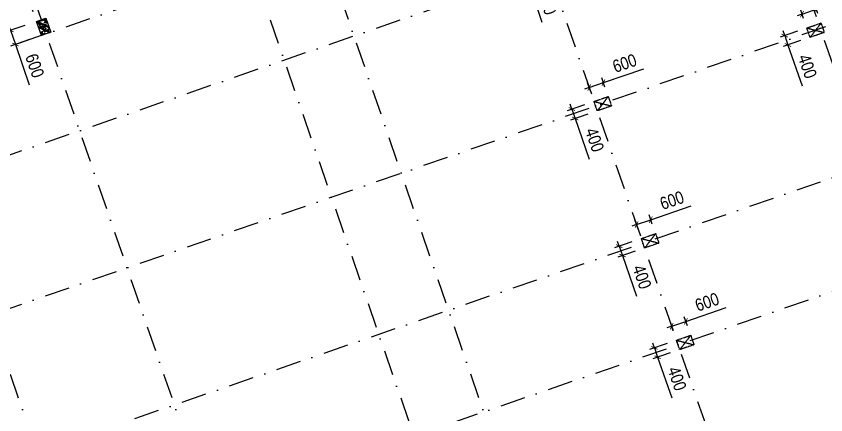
# Model space of a CAD drawing. Header units: millimetres. Extents: x 13965 to 1327256, y -72704 to 46237.
# Drawn here: x 1021536 to 1053904, y -26497 to -10560 of the extents above; entities that cross this region are included whole.
import ezdxf

# ---------------------------------------------------------------- set-up
doc = ezdxf.new("R2010")
doc.units = ezdxf.units.MM
doc.header["$MEASUREMENT"] = 0
for name, pattern in [('DASHDOT', [1, 0.5, -0.25, 0, -0.25]), ('DASHED', [4.5, 3, -1.5]), ('ST_MBDV Cot vach 220805$0$HIDDEN', [0.375, 0.25, -0.125])]:
    doc.linetypes.add(name, pattern=pattern)
for name, color, linetype in [('ccu11-Khuat', 9, 'DASHED'), ('KC2-DIM', 251, 'Continuous'), ('KT-Luoi truc South Tower', 8, 'DASHDOT'), ('ST_MBDV Cot vach 220805$0$AUDIT_I_220805193045-5', 6, 'Continuous')]:
    doc.layers.add(name, color=color, linetype=linetype)
doc.layers.add('KT-Kich thuoc', color=159, linetype='Continuous', lineweight=18)
doc.styles.add('Arial Narrow', font='ARIALN.TTF')
doc.dimstyles.new('ccu12-200', dxfattribs={"dimscale": 200, "dimtxt": 2.5, "dimasz": 1, "dimexe": 1, "dimexo": 2, "dimgap": 1, "dimtad": 1, "dimdec": 0, "dimdsep": 46, "dimtxsty": 'Arial Narrow', "dimblk": 'ARCHTICK', "dimcen": -1, "dimdle": 1, "dimclrd": 256, "dimclre": 256, "dimclrt": 3, "dimadec": 0, "dimazin": 2, "dimtfac": 0.1, "dimtdec": 0, "dimtmove": 0, "dimatfit": 1, "dimldrblk": 'ARCHTICK', "dimfxl": 1, "dimtvp": 0.833333, "dimtolj": 1, "dimtzin": 12, "dimarcsym": 0})

# ---------------------------------------------------------------- blocks, each defined once
blk = doc.blocks.new('Asix South Tower')
at = {"layer": 'KT-Luoi truc South Tower', "ltscale": 2000}
for p, q in [((-63417.9, 64041.1), (-47197, 17057.9)), ((-72397.8, 60940.8), (-54232.5, 8325.6)), ((-80172.4, 58256.6), (-62007.1, 5641.4)), ((-82960.9, 57293.9), (-64795.6, 4678.7)), ((-91137.3, 54471), (-72972, 1855.8)), ((-96619.8, 52578.2), (-78454.5, -37)), ((-37736.8, 39354.3), (-105450.5, 15976.2)), ((-63379.6, 34838.6), (-106788.6, 19851.7)), ((-37735.1, 33218.9), (-103274.2, 10591.7)), ((-47391.3, 23749.2), (-101381.4, 5109.2)), ((-45988, 19684.6), (-99978.1, 1044.6))]:
    blk.add_line(p, q, dxfattribs=at)
blk = doc.blocks.new('_ArchTick')
at = {"color": 0, "const_width": 0.15}
blk.add_lwpolyline([(-0.5, -0.5), (0.5, 0.5)], dxfattribs=at)
blk = doc.blocks.new('*D889')
at = {"layer": 'Defpoints', "color": 0, "transparency": 16777216}
for p in [(1022254, -10798), (1022450, -11365), (1021504, -11692)]:
    blk.add_point(p, dxfattribs=at)
at = {"layer": 'KC2-DIM', "lineweight": -2, "transparency": 16777216}
for p, q in [((1021876, -10929), (1021119, -11190)), ((1021308, -11125), (1021243, -10936)), ((1021308, -11125), (1021504, -11692)), ((1022071, -11496), (1021315, -11757)), ((1021504, -11692), (1022061, -13305))]:
    blk.add_line(p, q, dxfattribs=at)
at = {"layer": 'KC2-DIM', "lineweight": -2, "transparency": 16777216, "xscale": 200, "yscale": 200, "zscale": 200}
for p, rotation in [((1021308, -11125), 289.0471379539914), ((1021504, -11692), 109.0471379539914)]:
    blk.add_blockref('_ArchTick', p, dxfattribs=dict(at, rotation=rotation))
at = {"layer": 'KC2-DIM', "color": 3, "transparency": 16777216, "insert": (1022278, -12539), "char_height": 500, "attachment_point": 5, "rotation": 289.0471, "style": 'Arial Narrow'}
blk.add_mtext('\\A1;600', dxfattribs=at)
blk = doc.blocks.new('*D890')
at = {"layer": 'Defpoints', "color": 0, "transparency": 16777216}
for p in [(1022459, -9860), (1022726, -10635), (1022348, -10765)]:
    blk.add_point(p, dxfattribs=at)
at = {"layer": 'KC2-DIM', "lineweight": -2, "transparency": 16777216}
for p, q in [((1022459, -9860), (1024085, -9298)), ((1022596, -10257), (1022393, -9671)), ((1022081, -9990), (1021892, -10056)), ((1022218, -10387), (1022015, -9801)), ((1022081, -9990), (1022459, -9860))]:
    blk.add_line(p, q, dxfattribs=at)
at = {"layer": 'KC2-DIM', "lineweight": -2, "transparency": 16777216, "xscale": 200, "yscale": 200, "zscale": 200}
for p, rotation in [((1022081, -9990), 19.04713795401357), ((1022459, -9860), 199.0471379540136)]:
    blk.add_blockref('_ArchTick', p, dxfattribs=dict(at, rotation=rotation))
at = {"layer": 'KC2-DIM', "color": 3, "transparency": 16777216, "insert": (1023313, -9083), "char_height": 500, "attachment_point": 5, "rotation": 19.0471, "style": 'Arial Narrow'}
blk.add_mtext('\\A1;400', dxfattribs=at)
blk = doc.blocks.new('*D904')
at = {"layer": 'Defpoints', "color": 0, "transparency": 16777216}
for p in [(1042745, -8484, 0), (1042876, -8862, 0), (1041992, -9167)]:
    blk.add_point(p, dxfattribs=at)
at = {"layer": 'KC2-DIM', "lineweight": -2, "transparency": 16777216}
for p, q in [((1042367, -8614), (1041672, -8854)), ((1041861, -8789), (1041796, -8600)), ((1042498, -8992), (1041803, -9232)), ((1041861, -8789), (1041992, -9167)), ((1041992, -9167), (1042553, -10793))]:
    blk.add_line(p, q, dxfattribs=at)
at = {"layer": 'KC2-DIM', "lineweight": -2, "transparency": 16777216, "xscale": 200, "yscale": 200, "zscale": 200}
for p, rotation in [((1041861, -8789), 289.0471379532053), ((1041992, -9167), 109.0471379532053)]:
    blk.add_blockref('_ArchTick', p, dxfattribs=dict(at, rotation=rotation))
at = {"layer": 'KC2-DIM', "color": 3, "transparency": 16777216, "insert": (1042768, -10021), "char_height": 500, "attachment_point": 5, "rotation": 289.0471, "style": 'Arial Narrow'}
blk.add_mtext('\\A1;400', dxfattribs=at)
blk = doc.blocks.new('*D906')
at = {"layer": 'Defpoints', "color": 0, "transparency": 16777216}
for p in [(1044638, -13966, 0), (1044769, -14345, 0), (1043885, -14650)]:
    blk.add_point(p, dxfattribs=at)
at = {"layer": 'KC2-DIM', "lineweight": -2, "transparency": 16777216}
for p, q in [((1044260, -14097), (1043565, -14337)), ((1043754, -14272), (1043689, -14083)), ((1044391, -14475), (1043696, -14715)), ((1043754, -14272), (1043885, -14650)), ((1043885, -14650), (1044446, -16276))]:
    blk.add_line(p, q, dxfattribs=at)
at = {"layer": 'KC2-DIM', "lineweight": -2, "transparency": 16777216, "xscale": 200, "yscale": 200, "zscale": 200}
for p, rotation in [((1043754, -14272), 289.0471379532053), ((1043885, -14650), 109.0471379532053)]:
    blk.add_blockref('_ArchTick', p, dxfattribs=dict(at, rotation=rotation))
at = {"layer": 'KC2-DIM', "color": 3, "transparency": 16777216, "insert": (1044661, -15504), "char_height": 500, "attachment_point": 5, "rotation": 289.0471, "style": 'Arial Narrow'}
blk.add_mtext('\\A1;400', dxfattribs=at)
blk = doc.blocks.new('*D907')
at = {"layer": 'Defpoints', "color": 0, "transparency": 16777216}
for p in [(1045014, -13215), (1045205, -13771, 0), (1044638, -13966, 0)]:
    blk.add_point(p, dxfattribs=at)
at = {"layer": 'KC2-DIM', "lineweight": -2, "transparency": 16777216}
for p, q in [((1045014, -13215), (1046627, -12658)), ((1044508, -13588), (1044381, -13222)), ((1044446, -13411), (1045014, -13215)), ((1045075, -13393), (1044948, -13026)), ((1044446, -13411), (1044257, -13476))]:
    blk.add_line(p, q, dxfattribs=at)
at = {"layer": 'KC2-DIM', "lineweight": -2, "transparency": 16777216, "xscale": 200, "yscale": 200, "zscale": 200}
for p, rotation in [((1044446, -13411), 19.04713795321469), ((1045014, -13215), 199.0471379532146)]:
    blk.add_blockref('_ArchTick', p, dxfattribs=dict(at, rotation=rotation))
at = {"layer": 'KC2-DIM', "color": 3, "transparency": 16777216, "insert": (1045861, -12441), "char_height": 500, "attachment_point": 5, "rotation": 19.0471, "style": 'Arial Narrow'}
blk.add_mtext('\\A1;600', dxfattribs=at)
blk = doc.blocks.new('*D908')
at = {"layer": 'Defpoints', "color": 0, "transparency": 16777216}
for p in [(1046531, -19449, 0), (1046662, -19827, 0), (1045778, -20132)]:
    blk.add_point(p, dxfattribs=at)
at = {"layer": 'KC2-DIM', "lineweight": -2, "transparency": 16777216}
for p, q in [((1046153, -19579), (1045458, -19819)), ((1045647, -19754), (1045582, -19565)), ((1046283, -19958), (1045589, -20197)), ((1045647, -19754), (1045778, -20132)), ((1045778, -20132), (1046339, -21759))]:
    blk.add_line(p, q, dxfattribs=at)
at = {"layer": 'KC2-DIM', "lineweight": -2, "transparency": 16777216, "xscale": 200, "yscale": 200, "zscale": 200}
for p, rotation in [((1045647, -19754), 289.0471379532054), ((1045778, -20132), 109.0471379532054)]:
    blk.add_blockref('_ArchTick', p, dxfattribs=dict(at, rotation=rotation))
at = {"layer": 'KC2-DIM', "color": 3, "transparency": 16777216, "insert": (1046554, -20986), "char_height": 500, "attachment_point": 5, "rotation": 289.0471, "style": 'Arial Narrow'}
blk.add_mtext('\\A1;400', dxfattribs=at)
blk = doc.blocks.new('*D909')
at = {"layer": 'Defpoints', "color": 0, "transparency": 16777216}
for p in [(1046906, -18697), (1047098, -19253, 0), (1046531, -19449, 0)]:
    blk.add_point(p, dxfattribs=at)
at = {"layer": 'KC2-DIM', "lineweight": -2, "transparency": 16777216}
for p, q in [((1046906, -18697), (1048520, -18140)), ((1046400, -19071), (1046274, -18704)), ((1046339, -18893), (1046906, -18697)), ((1046968, -18875), (1046841, -18508)), ((1046339, -18893), (1046150, -18958))]:
    blk.add_line(p, q, dxfattribs=at)
at = {"layer": 'KC2-DIM', "lineweight": -2, "transparency": 16777216, "xscale": 200, "yscale": 200, "zscale": 200}
for p, rotation in [((1046339, -18893), 19.04713795321485), ((1046906, -18697), 199.0471379532148)]:
    blk.add_blockref('_ArchTick', p, dxfattribs=dict(at, rotation=rotation))
at = {"layer": 'KC2-DIM', "color": 3, "transparency": 16777216, "insert": (1047753, -17923), "char_height": 500, "attachment_point": 5, "rotation": 19.0471, "style": 'Arial Narrow'}
blk.add_mtext('\\A1;600', dxfattribs=at)
blk = doc.blocks.new('*D910')
at = {"layer": 'Defpoints', "color": 0, "transparency": 16777216}
for p in [(1047934, -23514, 0), (1048065, -23892, 0), (1047181, -24197)]:
    blk.add_point(p, dxfattribs=at)
at = {"layer": 'KC2-DIM', "lineweight": -2, "transparency": 16777216}
for p, q in [((1047556, -23644), (1046861, -23884)), ((1047050, -23819), (1046985, -23630)), ((1047050, -23819), (1047181, -24197)), ((1047687, -24022), (1046992, -24262)), ((1047181, -24197), (1047743, -25823))]:
    blk.add_line(p, q, dxfattribs=at)
at = {"layer": 'KC2-DIM', "lineweight": -2, "transparency": 16777216, "xscale": 200, "yscale": 200, "zscale": 200}
for p, rotation in [((1047050, -23819), 289.047137953205), ((1047181, -24197), 109.0471379532051)]:
    blk.add_blockref('_ArchTick', p, dxfattribs=dict(at, rotation=rotation))
at = {"layer": 'KC2-DIM', "color": 3, "transparency": 16777216, "insert": (1047957, -25051), "char_height": 500, "attachment_point": 5, "rotation": 289.0471, "style": 'Arial Narrow'}
blk.add_mtext('\\A1;400', dxfattribs=at)
blk = doc.blocks.new('*D911')
at = {"layer": 'Defpoints', "color": 0, "transparency": 16777216}
for p in [(1048310, -22762), (1047934, -23514, 0), (1048501, -23318, 0)]:
    blk.add_point(p, dxfattribs=at)
at = {"layer": 'KC2-DIM', "lineweight": -2, "transparency": 16777216}
for p, q in [((1048310, -22762), (1049923, -22205)), ((1048371, -22940), (1048244, -22573)), ((1047742, -22958), (1047553, -23023)), ((1047804, -23135), (1047677, -22769)), ((1047742, -22958), (1048310, -22762))]:
    blk.add_line(p, q, dxfattribs=at)
at = {"layer": 'KC2-DIM', "lineweight": -2, "transparency": 16777216, "xscale": 200, "yscale": 200, "zscale": 200}
for p, rotation in [((1048310, -22762), 199.0471379532145), ((1047742, -22958), 19.04713795321453)]:
    blk.add_blockref('_ArchTick', p, dxfattribs=dict(at, rotation=rotation))
at = {"layer": 'KC2-DIM', "color": 3, "transparency": 16777216, "insert": (1049157, -21988), "char_height": 500, "attachment_point": 5, "rotation": 19.0471, "style": 'Arial Narrow'}
blk.add_mtext('\\A1;600', dxfattribs=at)
blk = doc.blocks.new('*D914')
at = {"layer": 'Defpoints', "color": 0, "transparency": 16777216}
for p in [(1053145, -11029, 0), (1053276, -11407, 0), (1052392, -11713)]:
    blk.add_point(p, dxfattribs=at)
at = {"layer": 'KC2-DIM', "lineweight": -2, "transparency": 16777216}
for p, q in [((1052767, -11160), (1052073, -11400)), ((1052262, -11335), (1052196, -11145)), ((1052898, -11538), (1052203, -11778)), ((1052262, -11335), (1052392, -11713)), ((1052392, -11713), (1052954, -13339))]:
    blk.add_line(p, q, dxfattribs=at)
at = {"layer": 'KC2-DIM', "lineweight": -2, "transparency": 16777216, "xscale": 200, "yscale": 200, "zscale": 200}
for p, rotation in [((1052262, -11335), 289.047137953221), ((1052392, -11713), 109.047137953221)]:
    blk.add_blockref('_ArchTick', p, dxfattribs=dict(at, rotation=rotation))
at = {"layer": 'KC2-DIM', "color": 3, "transparency": 16777216, "insert": (1053169, -12566), "char_height": 500, "attachment_point": 5, "rotation": 289.0471, "style": 'Arial Narrow'}
blk.add_mtext('\\A1;400', dxfattribs=at)
blk = doc.blocks.new('*D915')
at = {"layer": 'Defpoints', "color": 0, "transparency": 16777216}
for p in [(1053521, -10278), (1053713, -10834, 0), (1053145, -11029, 0)]:
    blk.add_point(p, dxfattribs=at)
at = {"layer": 'KC2-DIM', "lineweight": -2, "transparency": 16777216}
for p, q in [((1053521, -10278), (1055134, -9721)), ((1053015, -10651), (1052888, -10285)), ((1052954, -10474), (1053521, -10278)), ((1053582, -10455), (1053455, -10089)), ((1052954, -10474), (1052765, -10539))]:
    blk.add_line(p, q, dxfattribs=at)
at = {"layer": 'KC2-DIM', "lineweight": -2, "transparency": 16777216, "xscale": 200, "yscale": 200, "zscale": 200}
for p, rotation in [((1052954, -10474), 19.04713795320742), ((1053521, -10278), 199.0471379532074)]:
    blk.add_blockref('_ArchTick', p, dxfattribs=dict(at, rotation=rotation))
at = {"layer": 'KC2-DIM', "color": 3, "transparency": 16777216, "insert": (1054368, -9504), "char_height": 500, "attachment_point": 5, "rotation": 19.0471, "style": 'Arial Narrow'}
blk.add_mtext('\\A1;600', dxfattribs=at)
blk = doc.blocks.new('*U1019')
at = {"color": 6, "linetype": 'ST_MBDV Cot vach 220805$0$HIDDEN', "ltscale": 10}
for p, q in [((-75, 125), (-475, -475)), ((-75, -475), (-475, 125))]:
    blk.add_line(p, q, dxfattribs=at)
blk.add_lwpolyline([(-475, -475), (-75, -475), (-75, 125), (-475, 125)], close=True, dxfattribs=at)
blk = doc.blocks.new('*U1018')
at = {"color": 6, "linetype": 'ST_MBDV Cot vach 220805$0$HIDDEN', "ltscale": 10}
for p, q in [((-75, 125), (-475, -475)), ((-75, -475), (-475, 125))]:
    blk.add_line(p, q, dxfattribs=at)
blk.add_lwpolyline([(-475, -475), (-75, -475), (-75, 125), (-475, 125)], close=True, dxfattribs=at)
blk = doc.blocks.new('*U1015')
at = {"color": 6, "linetype": 'ST_MBDV Cot vach 220805$0$HIDDEN', "ltscale": 10}
for p, q in [((-75, 125), (-475, -475)), ((-75, -475), (-475, 125))]:
    blk.add_line(p, q, dxfattribs=at)
blk.add_lwpolyline([(-475, -475), (-75, -475), (-75, 125), (-475, 125)], close=True, dxfattribs=at)
blk = doc.blocks.new('*U1012')
at = {"color": 6, "linetype": 'ST_MBDV Cot vach 220805$0$HIDDEN', "ltscale": 10}
for p, q in [((-75, 125), (-475, -475)), ((-75, -475), (-475, 125))]:
    blk.add_line(p, q, dxfattribs=at)
blk.add_lwpolyline([(-475, -475), (-75, -475), (-75, 125), (-475, 125)], close=True, dxfattribs=at)
blk = doc.blocks.new('*U1036')
h = blk.add_hatch()
h.set_pattern_fill('VATLIEU04', color=250, scale=40, style=0, pattern_type=2)
h.set_pattern_definition([(50, (-550, 650.2), (286.904, -25.1), [30, -330]), (355, (-550, 650.2), (-55.5, 300.88), [24, -264]), (100.451, (-526.1, 648.1), (231.404, 275.776), [25.496, -280.457]), (46.184, (-550, 730.2), (426.9, -66.21), [45, -495]), (96.636, (-514.43, 724.67), (373.87, 389.65), [38.24, -420.69]), (351.184, (-550, 730.2), (373.86, 389.65), [36, -396]), (21, (-510, 710.2), (238.763, -161.048), [30, -330]), (326, (-510, 710.2), (97.326, 290.06), [24, -264]), (71.451, (-490.1, 696.77), (336.09, 129.01), [25.496, -280.457]), (37.5, (-550, 650.19), (4.864, 133.1575), [0, -260.8, 0, -268, 0, -265]), (7.5, (-550, 650.19), (105.228, 157.765), [0, -152.8, 0, -254.8, 0, -101]), (327.5, (-639.2, 650.19), (213.529, -9.022), [0, -100, 0, -312, 0, -414]), (317.5, (-679.2, 650.2), (233.274, 40.042), [0, -130, 0, -207.2, 0, -294]), (45, (-550, 650.19), (-120.208, 120.208), []), (45, (-550, 699.19), (-120.208, 120.208), [])])
h.paths.add_polyline_path([(-475, -475), (-75, -475), (-75, 125), (-475, 125)])
at = {"color": 6, "ltscale": 0.25}
blk.add_lwpolyline([(-475, -475), (-75, -475), (-75, 125), (-475, 125)], close=True, dxfattribs=at)
at = {"layer": 'Defpoints', "linetype": 'ByBlock', "ltscale": 30}
for p, q in [((-75, -475), (-475, 125)), ((-475, -475), (-75, 125))]:
    blk.add_line(p, q, dxfattribs=at)
blk = doc.blocks.new('MBCV-T39')
at = {"layer": 'ST_MBDV Cot vach 220805$0$AUDIT_I_220805193045-5', "linetype": 'ByBlock'}
for name, p, xscale, rotation in [('*U1036', (-68633, 1504, 0), -1, 199.0471379540016), ('*U1019', (-38015, 1760, 0), -0.9999999999999998, 289.0471379532163), ('*U1018', (-46522, -1177, 0), -0.9999999999999998, 289.0471379532163), ('*U1015', (-44629, -6659, 0), -0.9999999999999998, 289.0471379532163), ('*U1012', (-43226, -10724, 0), -0.9999999999999998, 289.0471379532163)]:
    blk.add_blockref(name, p, dxfattribs=dict(at, xscale=xscale, rotation=rotation))

msp = doc.modelspace()

# ---------------------------------------------------------------- block references
at = {"layer": 'ccu11-Khuat'}
msp.add_blockref('MBCV-T39', (1091585, -12563.9), dxfattribs=at)
at = {"layer": 'KT-Kich thuoc'}
msp.add_blockref('Asix South Tower', (1104857.6, -39634.4), dxfattribs=at)

# ---------------------------------------------------------------- dimensions: what is measured, and where the dimension line sits
at = {"layer": 'KC2-DIM'}
for p1, p2, distance, picture, middle in [((1022348.2, -10765.5, 0), (1022726.4, -10634.9, 0), 820, '*D890', (1023312.5, -9083.4, 0)), ((1042745.3, -8483.6, 0), (1042875.8, -8861.7, 0), -935.1, '*D904', (1042768.3, -10020.6)), ((1053145.5, -11029.4, 0), (1053712.6, -10833.6, 0), 587.9, '*D915', (1054367.9, -9503.7, 0)), ((1022253.7, -10798.1, 0), (1022449.5, -11365.3, 0), -1000.4, '*D889', (1022278, -12538.9, 0)), ((1053145.5, -11029.4, 0), (1053276, -11407.5, 0), -935.1, '*D914', (1053168.5, -12566.4, 0)), ((1044638.2, -13966.5, 0), (1045205.4, -13770.7, 0), 587.9, '*D907', (1045860.7, -12440.8, 0)), ((1044638.2, -13966.5, 0), (1044768.8, -14344.6, 0), -935.1, '*D906', (1044661.3, -15503.5, 0)), ((1046531, -19448.9, 0), (1047098.2, -19253.1, 0), 587.9, '*D909', (1047753.5, -17923.2, 0)), ((1046531, -19448.9, 0), (1046661.6, -19827, 0), -935.1, '*D908', (1046554.1, -20986, 0)), ((1047934.3, -23513.5, 0), (1048501.5, -23317.7, 0), 587.9, '*D911', (1049156.8, -21987.8, 0)), ((1047934.3, -23513.5, 0), (1048064.9, -23891.6, 0), -935.1, '*D910', (1047957.4, -25050.6, 0))]:
    dim = msp.add_aligned_dim(p1=p1, p2=p2, distance=distance, dimstyle='ccu12-200', dxfattribs=at)
    dim.commit()
    dim.dimension.update_dxf_attribs({"geometry": picture, "text_midpoint": middle})

doc.saveas('drawing.dxf')
